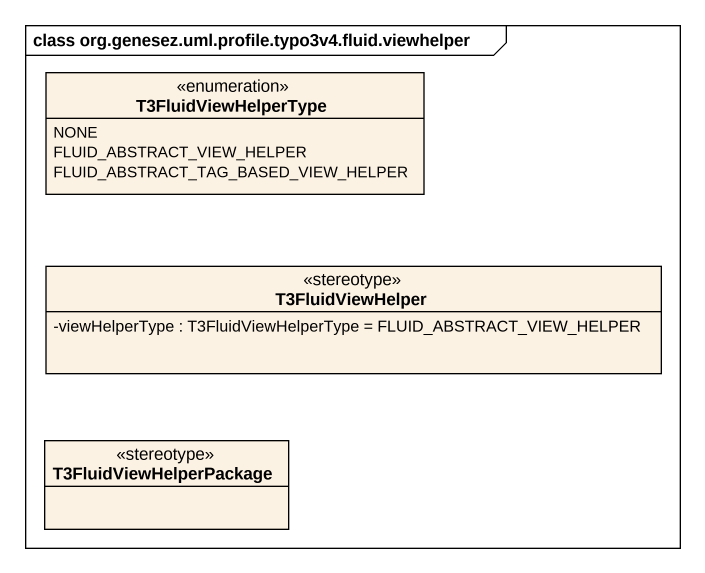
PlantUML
@startuml
mainframe class org.genesez.uml.profile.typo3v4.fluid.viewhelper
hide circle
hide empty members
skinparam classAttributeIconSize 0
enum T3FluidViewHelperType {
  NONE
  FLUID_ABSTRACT_VIEW_HELPER
  FLUID_ABSTRACT_TAG_BASED_VIEW_HELPER
}
class T3FluidViewHelper <<stereotype>> {
  -viewHelperType : T3FluidViewHelperType = FLUID_ABSTRACT_VIEW_HELPER
}
class T3FluidViewHelperPackage <<stereotype>>
@enduml
